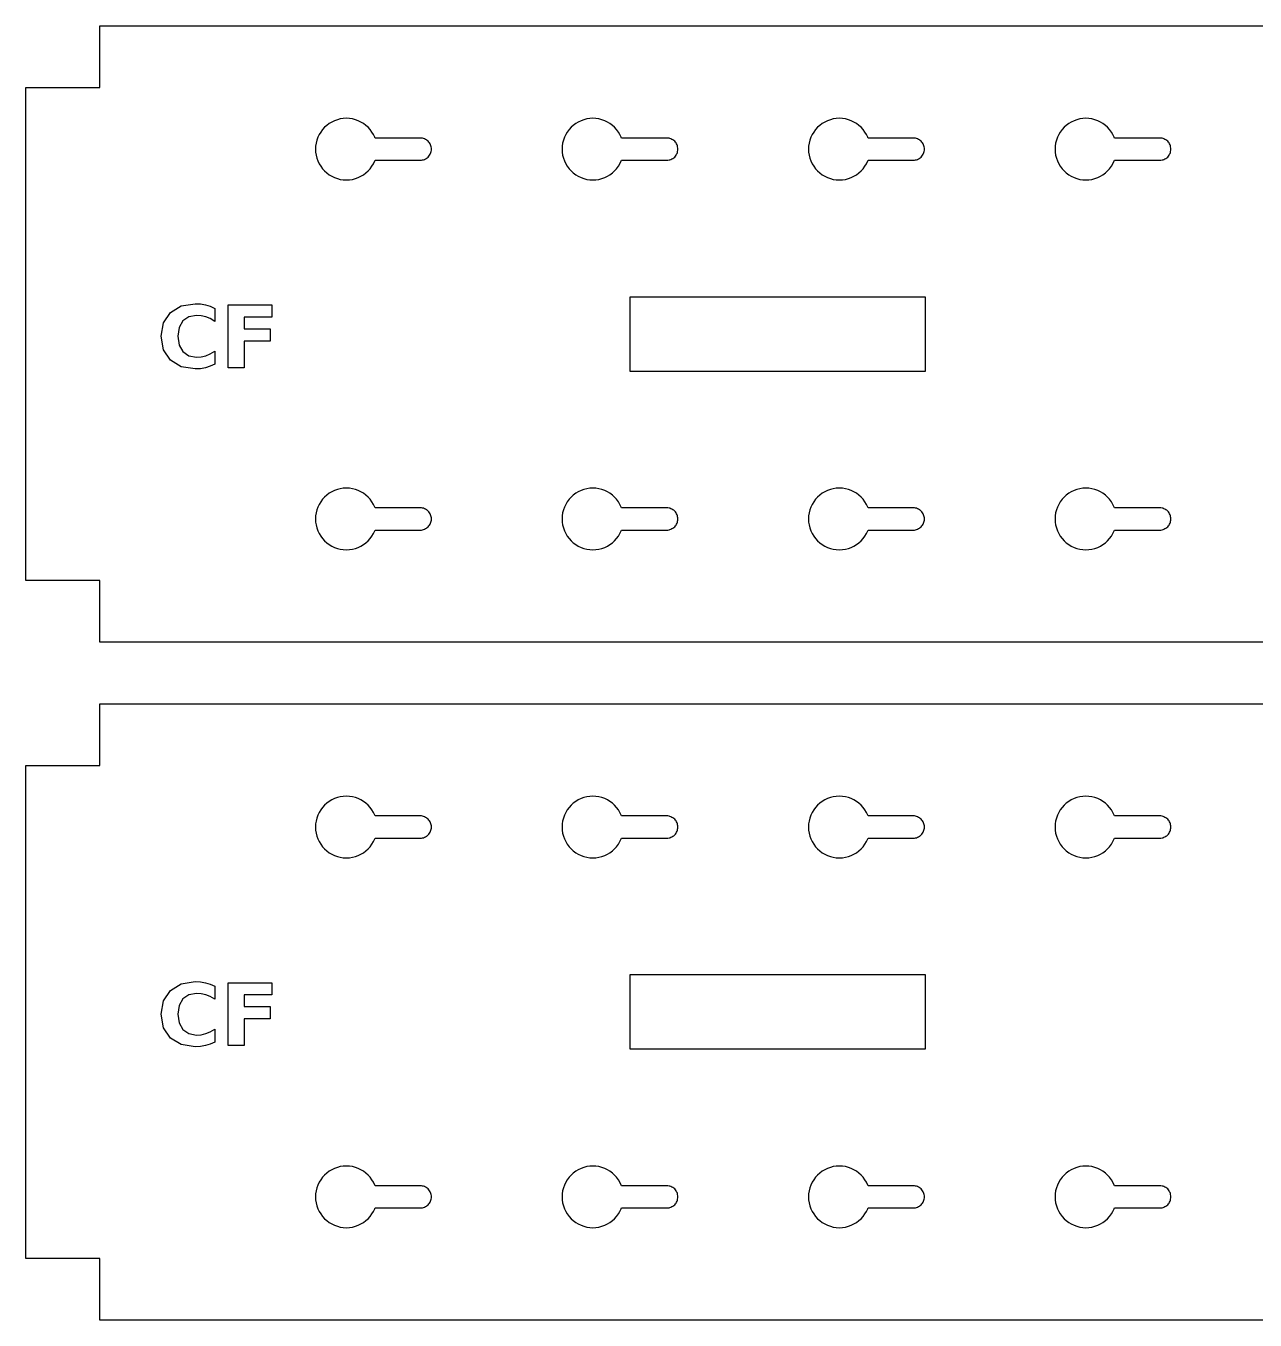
# Model space of a CAD drawing. Header units: millimetres. Extents: x 12 to 808, y 12 to 450.
# Drawn here: x 12.5 to 112.2, y 12.5 to 117.5 of the extents above; entities that cross this region are included whole.
import ezdxf

# ---------------------------------------------------------------- set-up
doc = ezdxf.new("R2010")
doc.units = ezdxf.units.MM
doc.layers.add('CUT', color=1, linetype='Continuous')
doc.layers.add('ENGRAVE', color=5, linetype='Continuous')

msp = doc.modelspace()

# ---------------------------------------------------------------- linework, layer by layer
at = {"layer": 'CUT', "color": 1}
for points in [[(12.5, 112.5), (18.5, 112.5), (18.5, 117.5), (758.5, 117.5), (758.5, 112.5), (764.5, 112.5), (764.5, 72.5), (758.5, 72.5), (758.5, 67.5), (18.5, 67.5), (18.5, 72.5), (12.5, 72.5)], [(40.09, 105.57), (40.27, 105.73), (40.43, 105.91), (40.58, 106.11), (40.7, 106.32), (40.81, 106.54), (40.83, 106.6), (44.5, 106.6), (44.59, 106.6), (44.68, 106.62), (44.76, 106.64), (44.84, 106.67), (44.92, 106.71), (45, 106.75), (45.07, 106.8), (45.14, 106.86), (45.2, 106.93), (45.25, 107), (45.29, 107.08), (45.33, 107.16), (45.36, 107.24), (45.38, 107.32), (45.4, 107.41), (45.4, 107.5), (45.4, 107.59), (45.38, 107.68), (45.36, 107.76), (45.33, 107.84), (45.29, 107.92), (45.25, 108), (45.2, 108.07), (45.14, 108.14), (45.07, 108.2), (45, 108.25), (44.92, 108.29), (44.84, 108.33), (44.76, 108.36), (44.68, 108.38), (44.59, 108.4), (44.5, 108.4), (40.83, 108.4), (40.81, 108.46), (40.7, 108.68), (40.58, 108.89), (40.43, 109.09), (40.27, 109.27), (40.09, 109.43), (39.89, 109.58), (39.68, 109.7), (39.46, 109.81), (39.23, 109.89), (38.99, 109.95), (38.75, 109.99), (38.5, 110), (38.25, 109.99), (38.01, 109.95), (37.77, 109.89), (37.54, 109.81), (37.32, 109.7), (37.11, 109.58), (36.91, 109.43), (36.73, 109.27), (36.57, 109.09), (36.42, 108.89), (36.3, 108.68), (36.19, 108.46), (36.11, 108.23), (36.05, 107.99), (36.01, 107.75), (36, 107.5), (36.01, 107.25), (36.05, 107.01), (36.11, 106.77), (36.19, 106.54), (36.3, 106.32), (36.42, 106.11), (36.57, 105.91), (36.73, 105.73), (36.91, 105.57), (37.11, 105.42), (37.32, 105.3), (37.54, 105.19), (37.77, 105.11), (38.01, 105.05), (38.25, 105.01), (38.5, 105), (38.75, 105.01), (38.99, 105.05), (39.23, 105.11), (39.46, 105.19), (39.68, 105.3), (39.89, 105.42)], [(59.89, 105.42), (60.09, 105.57), (60.27, 105.73), (60.43, 105.91), (60.58, 106.11), (60.7, 106.32), (60.81, 106.54), (60.83, 106.6), (64.5, 106.6), (64.59, 106.6), (64.68, 106.62), (64.76, 106.64), (64.84, 106.67), (64.92, 106.71), (65, 106.75), (65.07, 106.8), (65.14, 106.86), (65.2, 106.93), (65.25, 107), (65.29, 107.08), (65.33, 107.16), (65.36, 107.24), (65.38, 107.32), (65.4, 107.41), (65.4, 107.5), (65.4, 107.59), (65.38, 107.68), (65.36, 107.76), (65.33, 107.84), (65.29, 107.92), (65.25, 108), (65.2, 108.07), (65.14, 108.14), (65.07, 108.2), (65, 108.25), (64.92, 108.29), (64.84, 108.33), (64.76, 108.36), (64.68, 108.38), (64.59, 108.4), (64.5, 108.4), (60.83, 108.4), (60.81, 108.46), (60.7, 108.68), (60.58, 108.89), (60.43, 109.09), (60.27, 109.27), (60.09, 109.43), (59.89, 109.58), (59.68, 109.7), (59.46, 109.81), (59.23, 109.89), (58.99, 109.95), (58.75, 109.99), (58.5, 110), (58.25, 109.99), (58.01, 109.95), (57.77, 109.89), (57.54, 109.81), (57.32, 109.7), (57.11, 109.58), (56.91, 109.43), (56.73, 109.27), (56.57, 109.09), (56.42, 108.89), (56.3, 108.68), (56.19, 108.46), (56.11, 108.23), (56.05, 107.99), (56.01, 107.75), (56, 107.5), (56.01, 107.25), (56.05, 107.01), (56.11, 106.77), (56.19, 106.54), (56.3, 106.32), (56.42, 106.11), (56.57, 105.91), (56.73, 105.73), (56.91, 105.57), (57.11, 105.42), (57.32, 105.3), (57.54, 105.19), (57.77, 105.11), (58.01, 105.05), (58.25, 105.01), (58.5, 105), (58.75, 105.01), (58.99, 105.05), (59.23, 105.11), (59.46, 105.19), (59.68, 105.3)], [(80.09, 105.57), (80.27, 105.73), (80.43, 105.91), (80.58, 106.11), (80.7, 106.32), (80.81, 106.54), (80.83, 106.6), (84.5, 106.6), (84.59, 106.6), (84.68, 106.62), (84.76, 106.64), (84.84, 106.67), (84.92, 106.71), (85, 106.75), (85.07, 106.8), (85.14, 106.86), (85.2, 106.93), (85.25, 107), (85.29, 107.08), (85.33, 107.16), (85.36, 107.24), (85.38, 107.32), (85.4, 107.41), (85.4, 107.5), (85.4, 107.59), (85.38, 107.68), (85.36, 107.76), (85.33, 107.84), (85.29, 107.92), (85.25, 108), (85.2, 108.07), (85.14, 108.14), (85.07, 108.2), (85, 108.25), (84.92, 108.29), (84.84, 108.33), (84.76, 108.36), (84.68, 108.38), (84.59, 108.4), (84.5, 108.4), (80.83, 108.4), (80.81, 108.46), (80.7, 108.68), (80.58, 108.89), (80.43, 109.09), (80.27, 109.27), (80.09, 109.43), (79.89, 109.58), (79.68, 109.7), (79.46, 109.81), (79.23, 109.89), (78.99, 109.95), (78.75, 109.99), (78.5, 110), (78.25, 109.99), (78.01, 109.95), (77.77, 109.89), (77.54, 109.81), (77.32, 109.7), (77.11, 109.58), (76.91, 109.43), (76.73, 109.27), (76.57, 109.09), (76.42, 108.89), (76.3, 108.68), (76.19, 108.46), (76.11, 108.23), (76.05, 107.99), (76.01, 107.75), (76, 107.5), (76.01, 107.25), (76.05, 107.01), (76.11, 106.77), (76.19, 106.54), (76.3, 106.32), (76.42, 106.11), (76.57, 105.91), (76.73, 105.73), (76.91, 105.57), (77.11, 105.42), (77.32, 105.3), (77.54, 105.19), (77.77, 105.11), (78.01, 105.05), (78.25, 105.01), (78.5, 105), (78.75, 105.01), (78.99, 105.05), (79.23, 105.11), (79.46, 105.19), (79.68, 105.3), (79.89, 105.42)], [(100.09, 105.57), (100.27, 105.73), (100.43, 105.91), (100.58, 106.11), (100.7, 106.32), (100.81, 106.54), (100.83, 106.6), (104.5, 106.6), (104.59, 106.6), (104.68, 106.62), (104.76, 106.64), (104.84, 106.67), (104.92, 106.71), (105, 106.75), (105.07, 106.8), (105.14, 106.86), (105.2, 106.93), (105.25, 107), (105.29, 107.08), (105.33, 107.16), (105.36, 107.24), (105.38, 107.32), (105.4, 107.41), (105.4, 107.5), (105.4, 107.59), (105.38, 107.68), (105.36, 107.76), (105.33, 107.84), (105.29, 107.92), (105.25, 108), (105.2, 108.07), (105.14, 108.14), (105.07, 108.2), (105, 108.25), (104.92, 108.29), (104.84, 108.33), (104.76, 108.36), (104.68, 108.38), (104.59, 108.4), (104.5, 108.4), (100.83, 108.4), (100.81, 108.46), (100.7, 108.68), (100.58, 108.89), (100.43, 109.09), (100.27, 109.27), (100.09, 109.43), (99.89, 109.58), (99.68, 109.7), (99.46, 109.81), (99.23, 109.89), (98.99, 109.95), (98.75, 109.99), (98.5, 110), (98.25, 109.99), (98.01, 109.95), (97.77, 109.89), (97.54, 109.81), (97.32, 109.7), (97.11, 109.58), (96.91, 109.43), (96.73, 109.27), (96.57, 109.09), (96.42, 108.89), (96.3, 108.68), (96.19, 108.46), (96.11, 108.23), (96.05, 107.99), (96.01, 107.75), (96, 107.5), (96.01, 107.25), (96.05, 107.01), (96.11, 106.77), (96.19, 106.54), (96.3, 106.32), (96.42, 106.11), (96.57, 105.91), (96.73, 105.73), (96.91, 105.57), (97.11, 105.42), (97.32, 105.3), (97.54, 105.19), (97.77, 105.11), (98.01, 105.05), (98.25, 105.01), (98.5, 105), (98.75, 105.01), (98.99, 105.05), (99.23, 105.11), (99.46, 105.19), (99.68, 105.3), (99.89, 105.42)], [(61.5, 95.5), (61.5, 89.5), (85.5, 89.5), (85.5, 95.5)], [(40.09, 75.57), (40.27, 75.73), (40.43, 75.91), (40.58, 76.11), (40.7, 76.32), (40.81, 76.54), (40.83, 76.6), (44.5, 76.6), (44.59, 76.6), (44.68, 76.62), (44.76, 76.64), (44.84, 76.67), (44.92, 76.71), (45, 76.75), (45.07, 76.8), (45.14, 76.86), (45.2, 76.93), (45.25, 77), (45.29, 77.08), (45.33, 77.16), (45.36, 77.24), (45.38, 77.32), (45.4, 77.41), (45.4, 77.5), (45.4, 77.59), (45.38, 77.68), (45.36, 77.76), (45.33, 77.84), (45.29, 77.92), (45.25, 78), (45.2, 78.07), (45.14, 78.14), (45.07, 78.2), (45, 78.25), (44.92, 78.29), (44.84, 78.33), (44.76, 78.36), (44.68, 78.38), (44.59, 78.4), (44.5, 78.4), (40.83, 78.4), (40.81, 78.46), (40.7, 78.68), (40.58, 78.89), (40.43, 79.09), (40.27, 79.27), (40.09, 79.43), (39.89, 79.58), (39.68, 79.7), (39.46, 79.81), (39.23, 79.89), (38.99, 79.95), (38.75, 79.99), (38.5, 80), (38.25, 79.99), (38.01, 79.95), (37.77, 79.89), (37.54, 79.81), (37.32, 79.7), (37.11, 79.58), (36.91, 79.43), (36.73, 79.27), (36.57, 79.09), (36.42, 78.89), (36.3, 78.68), (36.19, 78.46), (36.11, 78.23), (36.05, 77.99), (36.01, 77.75), (36, 77.5), (36.01, 77.25), (36.05, 77.01), (36.11, 76.77), (36.19, 76.54), (36.3, 76.32), (36.42, 76.11), (36.57, 75.91), (36.73, 75.73), (36.91, 75.57), (37.11, 75.42), (37.32, 75.3), (37.54, 75.19), (37.77, 75.11), (38.01, 75.05), (38.25, 75.01), (38.5, 75), (38.75, 75.01), (38.99, 75.05), (39.23, 75.11), (39.46, 75.19), (39.68, 75.3), (39.89, 75.42)], [(60.09, 75.57), (60.27, 75.73), (60.43, 75.91), (60.58, 76.11), (60.7, 76.32), (60.81, 76.54), (60.83, 76.6), (64.5, 76.6), (64.59, 76.6), (64.68, 76.62), (64.76, 76.64), (64.84, 76.67), (64.92, 76.71), (65, 76.75), (65.07, 76.8), (65.14, 76.86), (65.2, 76.93), (65.25, 77), (65.29, 77.08), (65.33, 77.16), (65.36, 77.24), (65.38, 77.32), (65.4, 77.41), (65.4, 77.5), (65.4, 77.59), (65.38, 77.68), (65.36, 77.76), (65.33, 77.84), (65.29, 77.92), (65.25, 78), (65.2, 78.07), (65.14, 78.14), (65.07, 78.2), (65, 78.25), (64.92, 78.29), (64.84, 78.33), (64.76, 78.36), (64.68, 78.38), (64.59, 78.4), (64.5, 78.4), (60.83, 78.4), (60.81, 78.46), (60.7, 78.68), (60.58, 78.89), (60.43, 79.09), (60.27, 79.27), (60.09, 79.43), (59.89, 79.58), (59.68, 79.7), (59.46, 79.81), (59.23, 79.89), (58.99, 79.95), (58.75, 79.99), (58.5, 80), (58.25, 79.99), (58.01, 79.95), (57.77, 79.89), (57.54, 79.81), (57.32, 79.7), (57.11, 79.58), (56.91, 79.43), (56.73, 79.27), (56.57, 79.09), (56.42, 78.89), (56.3, 78.68), (56.19, 78.46), (56.11, 78.23), (56.05, 77.99), (56.01, 77.75), (56, 77.5), (56.01, 77.25), (56.05, 77.01), (56.11, 76.77), (56.19, 76.54), (56.3, 76.32), (56.42, 76.11), (56.57, 75.91), (56.73, 75.73), (56.91, 75.57), (57.11, 75.42), (57.32, 75.3), (57.54, 75.19), (57.77, 75.11), (58.01, 75.05), (58.25, 75.01), (58.5, 75), (58.75, 75.01), (58.99, 75.05), (59.23, 75.11), (59.46, 75.19), (59.68, 75.3), (59.89, 75.42)], [(80.09, 75.57), (80.27, 75.73), (80.43, 75.91), (80.58, 76.11), (80.7, 76.32), (80.81, 76.54), (80.83, 76.6), (84.5, 76.6), (84.59, 76.6), (84.68, 76.62), (84.76, 76.64), (84.84, 76.67), (84.92, 76.71), (85, 76.75), (85.07, 76.8), (85.14, 76.86), (85.2, 76.93), (85.25, 77), (85.29, 77.08), (85.33, 77.16), (85.36, 77.24), (85.38, 77.32), (85.4, 77.41), (85.4, 77.5), (85.4, 77.59), (85.38, 77.68), (85.36, 77.76), (85.33, 77.84), (85.29, 77.92), (85.25, 78), (85.2, 78.07), (85.14, 78.14), (85.07, 78.2), (85, 78.25), (84.92, 78.29), (84.84, 78.33), (84.76, 78.36), (84.68, 78.38), (84.59, 78.4), (84.5, 78.4), (80.83, 78.4), (80.81, 78.46), (80.7, 78.68), (80.58, 78.89), (80.43, 79.09), (80.27, 79.27), (80.09, 79.43), (79.89, 79.58), (79.68, 79.7), (79.46, 79.81), (79.23, 79.89), (78.99, 79.95), (78.75, 79.99), (78.5, 80), (78.25, 79.99), (78.01, 79.95), (77.77, 79.89), (77.54, 79.81), (77.32, 79.7), (77.11, 79.58), (76.91, 79.43), (76.73, 79.27), (76.57, 79.09), (76.42, 78.89), (76.3, 78.68), (76.19, 78.46), (76.11, 78.23), (76.05, 77.99), (76.01, 77.75), (76, 77.5), (76.01, 77.25), (76.05, 77.01), (76.11, 76.77), (76.19, 76.54), (76.3, 76.32), (76.42, 76.11), (76.57, 75.91), (76.73, 75.73), (76.91, 75.57), (77.11, 75.42), (77.32, 75.3), (77.54, 75.19), (77.77, 75.11), (78.01, 75.05), (78.25, 75.01), (78.5, 75), (78.75, 75.01), (78.99, 75.05), (79.23, 75.11), (79.46, 75.19), (79.68, 75.3), (79.89, 75.42)], [(100.09, 75.57), (100.27, 75.73), (100.43, 75.91), (100.58, 76.11), (100.7, 76.32), (100.81, 76.54), (100.83, 76.6), (104.5, 76.6), (104.59, 76.6), (104.68, 76.62), (104.76, 76.64), (104.84, 76.67), (104.92, 76.71), (105, 76.75), (105.07, 76.8), (105.14, 76.86), (105.2, 76.93), (105.25, 77), (105.29, 77.08), (105.33, 77.16), (105.36, 77.24), (105.38, 77.32), (105.4, 77.41), (105.4, 77.5), (105.4, 77.59), (105.38, 77.68), (105.36, 77.76), (105.33, 77.84), (105.29, 77.92), (105.25, 78), (105.2, 78.07), (105.14, 78.14), (105.07, 78.2), (105, 78.25), (104.92, 78.29), (104.84, 78.33), (104.76, 78.36), (104.68, 78.38), (104.59, 78.4), (104.5, 78.4), (100.83, 78.4), (100.81, 78.46), (100.7, 78.68), (100.58, 78.89), (100.43, 79.09), (100.27, 79.27), (100.09, 79.43), (99.89, 79.58), (99.68, 79.7), (99.46, 79.81), (99.23, 79.89), (98.99, 79.95), (98.75, 79.99), (98.5, 80), (98.25, 79.99), (98.01, 79.95), (97.77, 79.89), (97.54, 79.81), (97.32, 79.7), (97.11, 79.58), (96.91, 79.43), (96.73, 79.27), (96.57, 79.09), (96.42, 78.89), (96.3, 78.68), (96.19, 78.46), (96.11, 78.23), (96.05, 77.99), (96.01, 77.75), (96, 77.5), (96.01, 77.25), (96.05, 77.01), (96.11, 76.77), (96.19, 76.54), (96.3, 76.32), (96.42, 76.11), (96.57, 75.91), (96.73, 75.73), (96.91, 75.57), (97.11, 75.42), (97.32, 75.3), (97.54, 75.19), (97.77, 75.11), (98.01, 75.05), (98.25, 75.01), (98.5, 75), (98.75, 75.01), (98.99, 75.05), (99.23, 75.11), (99.46, 75.19), (99.68, 75.3), (99.89, 75.42)], [(12.5, 57.5), (18.5, 57.5), (18.5, 62.5), (758.5, 62.5), (758.5, 57.5), (764.5, 57.5), (764.5, 17.5), (758.5, 17.5), (758.5, 12.5), (18.5, 12.5), (18.5, 17.5), (12.5, 17.5)], [(40.09, 50.57), (40.27, 50.73), (40.43, 50.91), (40.58, 51.11), (40.7, 51.32), (40.81, 51.54), (40.83, 51.6), (44.5, 51.6), (44.59, 51.6), (44.68, 51.62), (44.76, 51.64), (44.84, 51.67), (44.92, 51.71), (45, 51.75), (45.07, 51.8), (45.14, 51.86), (45.2, 51.93), (45.25, 52), (45.29, 52.08), (45.33, 52.16), (45.36, 52.24), (45.38, 52.32), (45.4, 52.41), (45.4, 52.5), (45.4, 52.59), (45.38, 52.68), (45.36, 52.76), (45.33, 52.84), (45.29, 52.92), (45.25, 53), (45.2, 53.07), (45.14, 53.14), (45.07, 53.2), (45, 53.25), (44.92, 53.29), (44.84, 53.33), (44.76, 53.36), (44.68, 53.38), (44.59, 53.4), (44.5, 53.4), (40.83, 53.4), (40.81, 53.46), (40.7, 53.68), (40.58, 53.89), (40.43, 54.09), (40.27, 54.27), (40.09, 54.43), (39.89, 54.58), (39.68, 54.7), (39.46, 54.81), (39.23, 54.89), (38.99, 54.95), (38.75, 54.99), (38.5, 55), (38.25, 54.99), (38.01, 54.95), (37.77, 54.89), (37.54, 54.81), (37.32, 54.7), (37.11, 54.58), (36.91, 54.43), (36.73, 54.27), (36.57, 54.09), (36.42, 53.89), (36.3, 53.68), (36.19, 53.46), (36.11, 53.23), (36.05, 52.99), (36.01, 52.75), (36, 52.5), (36.01, 52.25), (36.05, 52.01), (36.11, 51.77), (36.19, 51.54), (36.3, 51.32), (36.42, 51.11), (36.57, 50.91), (36.73, 50.73), (36.91, 50.57), (37.11, 50.42), (37.32, 50.3), (37.54, 50.19), (37.77, 50.11), (38.01, 50.05), (38.25, 50.01), (38.5, 50), (38.75, 50.01), (38.99, 50.05), (39.23, 50.11), (39.46, 50.19), (39.68, 50.3), (39.89, 50.42)], [(59.89, 50.42), (60.09, 50.57), (60.27, 50.73), (60.43, 50.91), (60.58, 51.11), (60.7, 51.32), (60.81, 51.54), (60.83, 51.6), (64.5, 51.6), (64.59, 51.6), (64.68, 51.62), (64.76, 51.64), (64.84, 51.67), (64.92, 51.71), (65, 51.75), (65.07, 51.8), (65.14, 51.86), (65.2, 51.93), (65.25, 52), (65.29, 52.08), (65.33, 52.16), (65.36, 52.24), (65.38, 52.32), (65.4, 52.41), (65.4, 52.5), (65.4, 52.59), (65.38, 52.68), (65.36, 52.76), (65.33, 52.84), (65.29, 52.92), (65.25, 53), (65.2, 53.07), (65.14, 53.14), (65.07, 53.2), (65, 53.25), (64.92, 53.29), (64.84, 53.33), (64.76, 53.36), (64.68, 53.38), (64.59, 53.4), (64.5, 53.4), (60.83, 53.4), (60.81, 53.46), (60.7, 53.68), (60.58, 53.89), (60.43, 54.09), (60.27, 54.27), (60.09, 54.43), (59.89, 54.58), (59.68, 54.7), (59.46, 54.81), (59.23, 54.89), (58.99, 54.95), (58.75, 54.99), (58.5, 55), (58.25, 54.99), (58.01, 54.95), (57.77, 54.89), (57.54, 54.81), (57.32, 54.7), (57.11, 54.58), (56.91, 54.43), (56.73, 54.27), (56.57, 54.09), (56.42, 53.89), (56.3, 53.68), (56.19, 53.46), (56.11, 53.23), (56.05, 52.99), (56.01, 52.75), (56, 52.5), (56.01, 52.25), (56.05, 52.01), (56.11, 51.77), (56.19, 51.54), (56.3, 51.32), (56.42, 51.11), (56.57, 50.91), (56.73, 50.73), (56.91, 50.57), (57.11, 50.42), (57.32, 50.3), (57.54, 50.19), (57.77, 50.11), (58.01, 50.05), (58.25, 50.01), (58.5, 50), (58.75, 50.01), (58.99, 50.05), (59.23, 50.11), (59.46, 50.19), (59.68, 50.3)], [(80.09, 50.57), (80.27, 50.73), (80.43, 50.91), (80.58, 51.11), (80.7, 51.32), (80.81, 51.54), (80.83, 51.6), (84.5, 51.6), (84.59, 51.6), (84.68, 51.62), (84.76, 51.64), (84.84, 51.67), (84.92, 51.71), (85, 51.75), (85.07, 51.8), (85.14, 51.86), (85.2, 51.93), (85.25, 52), (85.29, 52.08), (85.33, 52.16), (85.36, 52.24), (85.38, 52.32), (85.4, 52.41), (85.4, 52.5), (85.4, 52.59), (85.38, 52.68), (85.36, 52.76), (85.33, 52.84), (85.29, 52.92), (85.25, 53), (85.2, 53.07), (85.14, 53.14), (85.07, 53.2), (85, 53.25), (84.92, 53.29), (84.84, 53.33), (84.76, 53.36), (84.68, 53.38), (84.59, 53.4), (84.5, 53.4), (80.83, 53.4), (80.81, 53.46), (80.7, 53.68), (80.58, 53.89), (80.43, 54.09), (80.27, 54.27), (80.09, 54.43), (79.89, 54.58), (79.68, 54.7), (79.46, 54.81), (79.23, 54.89), (78.99, 54.95), (78.75, 54.99), (78.5, 55), (78.25, 54.99), (78.01, 54.95), (77.77, 54.89), (77.54, 54.81), (77.32, 54.7), (77.11, 54.58), (76.91, 54.43), (76.73, 54.27), (76.57, 54.09), (76.42, 53.89), (76.3, 53.68), (76.19, 53.46), (76.11, 53.23), (76.05, 52.99), (76.01, 52.75), (76, 52.5), (76.01, 52.25), (76.05, 52.01), (76.11, 51.77), (76.19, 51.54), (76.3, 51.32), (76.42, 51.11), (76.57, 50.91), (76.73, 50.73), (76.91, 50.57), (77.11, 50.42), (77.32, 50.3), (77.54, 50.19), (77.77, 50.11), (78.01, 50.05), (78.25, 50.01), (78.5, 50), (78.75, 50.01), (78.99, 50.05), (79.23, 50.11), (79.46, 50.19), (79.68, 50.3), (79.89, 50.42)], [(100.09, 50.57), (100.27, 50.73), (100.43, 50.91), (100.58, 51.11), (100.7, 51.32), (100.81, 51.54), (100.83, 51.6), (104.5, 51.6), (104.59, 51.6), (104.68, 51.62), (104.76, 51.64), (104.84, 51.67), (104.92, 51.71), (105, 51.75), (105.07, 51.8), (105.14, 51.86), (105.2, 51.93), (105.25, 52), (105.29, 52.08), (105.33, 52.16), (105.36, 52.24), (105.38, 52.32), (105.4, 52.41), (105.4, 52.5), (105.4, 52.59), (105.38, 52.68), (105.36, 52.76), (105.33, 52.84), (105.29, 52.92), (105.25, 53), (105.2, 53.07), (105.14, 53.14), (105.07, 53.2), (105, 53.25), (104.92, 53.29), (104.84, 53.33), (104.76, 53.36), (104.68, 53.38), (104.59, 53.4), (104.5, 53.4), (100.83, 53.4), (100.81, 53.46), (100.7, 53.68), (100.58, 53.89), (100.43, 54.09), (100.27, 54.27), (100.09, 54.43), (99.89, 54.58), (99.68, 54.7), (99.46, 54.81), (99.23, 54.89), (98.99, 54.95), (98.75, 54.99), (98.5, 55), (98.25, 54.99), (98.01, 54.95), (97.77, 54.89), (97.54, 54.81), (97.32, 54.7), (97.11, 54.58), (96.91, 54.43), (96.73, 54.27), (96.57, 54.09), (96.42, 53.89), (96.3, 53.68), (96.19, 53.46), (96.11, 53.23), (96.05, 52.99), (96.01, 52.75), (96, 52.5), (96.01, 52.25), (96.05, 52.01), (96.11, 51.77), (96.19, 51.54), (96.3, 51.32), (96.42, 51.11), (96.57, 50.91), (96.73, 50.73), (96.91, 50.57), (97.11, 50.42), (97.32, 50.3), (97.54, 50.19), (97.77, 50.11), (98.01, 50.05), (98.25, 50.01), (98.5, 50), (98.75, 50.01), (98.99, 50.05), (99.23, 50.11), (99.46, 50.19), (99.68, 50.3), (99.89, 50.42)], [(61.5, 40.5), (61.5, 34.5), (85.5, 34.5), (85.5, 40.5)], [(40.09, 20.57), (40.27, 20.73), (40.43, 20.91), (40.58, 21.11), (40.7, 21.32), (40.81, 21.54), (40.83, 21.6), (44.5, 21.6), (44.59, 21.6), (44.68, 21.62), (44.76, 21.64), (44.84, 21.67), (44.92, 21.71), (45, 21.75), (45.07, 21.8), (45.14, 21.86), (45.2, 21.93), (45.25, 22), (45.29, 22.08), (45.33, 22.16), (45.36, 22.24), (45.38, 22.32), (45.4, 22.41), (45.4, 22.5), (45.4, 22.59), (45.38, 22.68), (45.36, 22.76), (45.33, 22.84), (45.29, 22.92), (45.25, 23), (45.2, 23.07), (45.14, 23.14), (45.07, 23.2), (45, 23.25), (44.92, 23.29), (44.84, 23.33), (44.76, 23.36), (44.68, 23.38), (44.59, 23.4), (44.5, 23.4), (40.83, 23.4), (40.81, 23.46), (40.7, 23.68), (40.58, 23.89), (40.43, 24.09), (40.27, 24.27), (40.09, 24.43), (39.89, 24.58), (39.68, 24.7), (39.46, 24.81), (39.23, 24.89), (38.99, 24.95), (38.75, 24.99), (38.5, 25), (38.25, 24.99), (38.01, 24.95), (37.77, 24.89), (37.54, 24.81), (37.32, 24.7), (37.11, 24.58), (36.91, 24.43), (36.73, 24.27), (36.57, 24.09), (36.42, 23.89), (36.3, 23.68), (36.19, 23.46), (36.11, 23.23), (36.05, 22.99), (36.01, 22.75), (36, 22.5), (36.01, 22.25), (36.05, 22.01), (36.11, 21.77), (36.19, 21.54), (36.3, 21.32), (36.42, 21.11), (36.57, 20.91), (36.73, 20.73), (36.91, 20.57), (37.11, 20.42), (37.32, 20.3), (37.54, 20.19), (37.77, 20.11), (38.01, 20.05), (38.25, 20.01), (38.5, 20), (38.75, 20.01), (38.99, 20.05), (39.23, 20.11), (39.46, 20.19), (39.68, 20.3), (39.89, 20.42)], [(60.09, 20.57), (60.27, 20.73), (60.43, 20.91), (60.58, 21.11), (60.7, 21.32), (60.81, 21.54), (60.83, 21.6), (64.5, 21.6), (64.59, 21.6), (64.68, 21.62), (64.76, 21.64), (64.84, 21.67), (64.92, 21.71), (65, 21.75), (65.07, 21.8), (65.14, 21.86), (65.2, 21.93), (65.25, 22), (65.29, 22.08), (65.33, 22.16), (65.36, 22.24), (65.38, 22.32), (65.4, 22.41), (65.4, 22.5), (65.4, 22.59), (65.38, 22.68), (65.36, 22.76), (65.33, 22.84), (65.29, 22.92), (65.25, 23), (65.2, 23.07), (65.14, 23.14), (65.07, 23.2), (65, 23.25), (64.92, 23.29), (64.84, 23.33), (64.76, 23.36), (64.68, 23.38), (64.59, 23.4), (64.5, 23.4), (60.83, 23.4), (60.81, 23.46), (60.7, 23.68), (60.58, 23.89), (60.43, 24.09), (60.27, 24.27), (60.09, 24.43), (59.89, 24.58), (59.68, 24.7), (59.46, 24.81), (59.23, 24.89), (58.99, 24.95), (58.75, 24.99), (58.5, 25), (58.25, 24.99), (58.01, 24.95), (57.77, 24.89), (57.54, 24.81), (57.32, 24.7), (57.11, 24.58), (56.91, 24.43), (56.73, 24.27), (56.57, 24.09), (56.42, 23.89), (56.3, 23.68), (56.19, 23.46), (56.11, 23.23), (56.05, 22.99), (56.01, 22.75), (56, 22.5), (56.01, 22.25), (56.05, 22.01), (56.11, 21.77), (56.19, 21.54), (56.3, 21.32), (56.42, 21.11), (56.57, 20.91), (56.73, 20.73), (56.91, 20.57), (57.11, 20.42), (57.32, 20.3), (57.54, 20.19), (57.77, 20.11), (58.01, 20.05), (58.25, 20.01), (58.5, 20), (58.75, 20.01), (58.99, 20.05), (59.23, 20.11), (59.46, 20.19), (59.68, 20.3), (59.89, 20.42)], [(80.09, 20.57), (80.27, 20.73), (80.43, 20.91), (80.58, 21.11), (80.7, 21.32), (80.81, 21.54), (80.83, 21.6), (84.5, 21.6), (84.59, 21.6), (84.68, 21.62), (84.76, 21.64), (84.84, 21.67), (84.92, 21.71), (85, 21.75), (85.07, 21.8), (85.14, 21.86), (85.2, 21.93), (85.25, 22), (85.29, 22.08), (85.33, 22.16), (85.36, 22.24), (85.38, 22.32), (85.4, 22.41), (85.4, 22.5), (85.4, 22.59), (85.38, 22.68), (85.36, 22.76), (85.33, 22.84), (85.29, 22.92), (85.25, 23), (85.2, 23.07), (85.14, 23.14), (85.07, 23.2), (85, 23.25), (84.92, 23.29), (84.84, 23.33), (84.76, 23.36), (84.68, 23.38), (84.59, 23.4), (84.5, 23.4), (80.83, 23.4), (80.81, 23.46), (80.7, 23.68), (80.58, 23.89), (80.43, 24.09), (80.27, 24.27), (80.09, 24.43), (79.89, 24.58), (79.68, 24.7), (79.46, 24.81), (79.23, 24.89), (78.99, 24.95), (78.75, 24.99), (78.5, 25), (78.25, 24.99), (78.01, 24.95), (77.77, 24.89), (77.54, 24.81), (77.32, 24.7), (77.11, 24.58), (76.91, 24.43), (76.73, 24.27), (76.57, 24.09), (76.42, 23.89), (76.3, 23.68), (76.19, 23.46), (76.11, 23.23), (76.05, 22.99), (76.01, 22.75), (76, 22.5), (76.01, 22.25), (76.05, 22.01), (76.11, 21.77), (76.19, 21.54), (76.3, 21.32), (76.42, 21.11), (76.57, 20.91), (76.73, 20.73), (76.91, 20.57), (77.11, 20.42), (77.32, 20.3), (77.54, 20.19), (77.77, 20.11), (78.01, 20.05), (78.25, 20.01), (78.5, 20), (78.75, 20.01), (78.99, 20.05), (79.23, 20.11), (79.46, 20.19), (79.68, 20.3), (79.89, 20.42)], [(100.09, 20.57), (100.27, 20.73), (100.43, 20.91), (100.58, 21.11), (100.7, 21.32), (100.81, 21.54), (100.83, 21.6), (104.5, 21.6), (104.59, 21.6), (104.68, 21.62), (104.76, 21.64), (104.84, 21.67), (104.92, 21.71), (105, 21.75), (105.07, 21.8), (105.14, 21.86), (105.2, 21.93), (105.25, 22), (105.29, 22.08), (105.33, 22.16), (105.36, 22.24), (105.38, 22.32), (105.4, 22.41), (105.4, 22.5), (105.4, 22.59), (105.38, 22.68), (105.36, 22.76), (105.33, 22.84), (105.29, 22.92), (105.25, 23), (105.2, 23.07), (105.14, 23.14), (105.07, 23.2), (105, 23.25), (104.92, 23.29), (104.84, 23.33), (104.76, 23.36), (104.68, 23.38), (104.59, 23.4), (104.5, 23.4), (100.83, 23.4), (100.81, 23.46), (100.7, 23.68), (100.58, 23.89), (100.43, 24.09), (100.27, 24.27), (100.09, 24.43), (99.89, 24.58), (99.68, 24.7), (99.46, 24.81), (99.23, 24.89), (98.99, 24.95), (98.75, 24.99), (98.5, 25), (98.25, 24.99), (98.01, 24.95), (97.77, 24.89), (97.54, 24.81), (97.32, 24.7), (97.11, 24.58), (96.91, 24.43), (96.73, 24.27), (96.57, 24.09), (96.42, 23.89), (96.3, 23.68), (96.19, 23.46), (96.11, 23.23), (96.05, 22.99), (96.01, 22.75), (96, 22.5), (96.01, 22.25), (96.05, 22.01), (96.11, 21.77), (96.19, 21.54), (96.3, 21.32), (96.42, 21.11), (96.57, 20.91), (96.73, 20.73), (96.91, 20.57), (97.11, 20.42), (97.32, 20.3), (97.54, 20.19), (97.77, 20.11), (98.01, 20.05), (98.25, 20.01), (98.5, 20), (98.75, 20.01), (98.99, 20.05), (99.23, 20.11), (99.46, 20.19), (99.68, 20.3), (99.89, 20.42)]]:
    msp.add_lwpolyline(points, close=True, dxfattribs=at)
at = {"layer": 'ENGRAVE', "color": 5}
for points in [[(27.82, 90.05), (27.44, 89.88), (27.06, 89.77), (26.66, 89.69), (26.24, 89.67), (25.1, 89.85), (24.22, 90.38), (23.66, 91.22), (23.47, 92.32), (23.66, 93.41), (24.22, 94.25), (25.1, 94.79), (26.24, 94.96), (26.66, 94.94), (27.06, 94.87), (27.44, 94.75), (27.82, 94.58), (27.82, 93.53), (27.45, 93.75), (27.09, 93.89), (26.73, 93.98), (26.35, 94.01), (25.72, 93.9), (25.24, 93.56), (24.94, 93.02), (24.84, 92.32), (24.94, 91.61), (25.24, 91.07), (25.72, 90.74), (26.35, 90.62), (26.73, 90.65), (27.09, 90.74), (27.45, 90.89), (27.82, 91.11)], [(28.91, 94.87), (32.46, 94.87), (32.46, 93.88), (30.22, 93.88), (30.22, 92.93), (32.32, 92.93), (32.32, 91.93), (30.22, 91.93), (30.22, 89.77), (28.91, 89.77)], [(27.82, 35.05), (27.44, 34.88), (27.06, 34.77), (26.66, 34.69), (26.24, 34.67), (25.1, 34.85), (24.22, 35.38), (23.66, 36.22), (23.47, 37.32), (23.66, 38.41), (24.22, 39.25), (25.1, 39.79), (26.24, 39.96), (26.66, 39.94), (27.06, 39.87), (27.44, 39.75), (27.82, 39.58), (27.82, 38.53), (27.45, 38.75), (27.09, 38.89), (26.73, 38.98), (26.35, 39.01), (25.72, 38.9), (25.24, 38.56), (24.94, 38.02), (24.84, 37.32), (24.94, 36.61), (25.24, 36.07), (25.72, 35.74), (26.35, 35.62), (26.73, 35.65), (27.09, 35.74), (27.45, 35.89), (27.82, 36.11)], [(28.91, 39.87), (32.46, 39.87), (32.46, 38.88), (30.22, 38.88), (30.22, 37.93), (32.32, 37.93), (32.32, 36.93), (30.22, 36.93), (30.22, 34.77), (28.91, 34.77)]]:
    msp.add_lwpolyline(points, close=True, dxfattribs=at)

doc.saveas('drawing.dxf')
